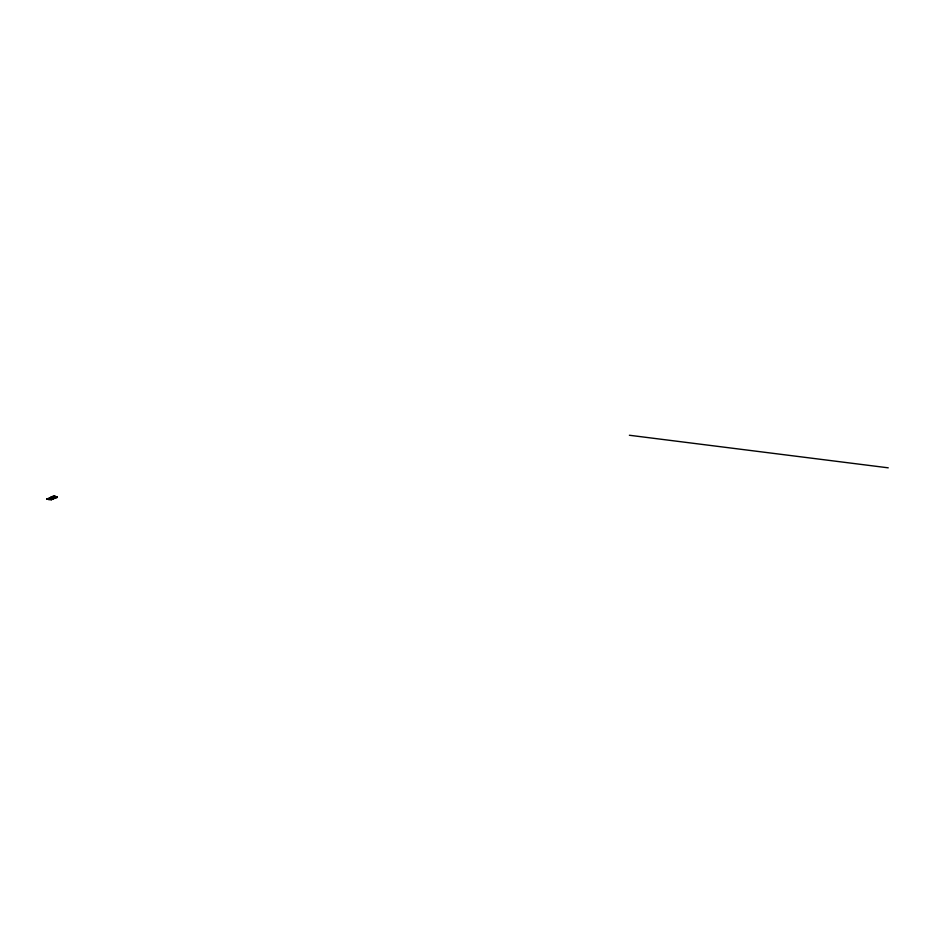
<?xml version="1.0" encoding="UTF-8"?>
<svg xmlns="http://www.w3.org/2000/svg" width="935" height="935" viewBox="0 0 935 935"><rect width="100%" height="100%" fill="white"/><g stroke="black" fill="none" stroke-linecap="round" stroke-linejoin="round"><path stroke-width="1.4" d="M47.007 499.173L47.486 499.173M53.4 496.847L52.839 496.754M54.265 496.251L54.873 496.473M48.772 499.009L49.906 498.343L48.234 498.939L50.77 498.881M52.535 497.303L51.331 496.964M53.762 496.754L52.021 497.256M54.884 497.724L55.422 497.946M51.215 499.664L52.056 499.36M53.202 498.846L51.472 499.512M54.966 497.958L57.082 497.455M56.766 497.198L56.287 496.882M52.418 499.29L53.517 499.056M56.17 497.584L57.269 497.35M46.879 499.173L49.672 497.7L52.243 498.25L49.064 499.676M49.613 498.226L49.754 498.589M52.617 496.614L53.202 496.602M53.564 496.427L54.347 496.52M51.624 497.373L50.759 497.49L53.412 496.006L55.983 496.555L52.816 497.969M51.004 498.028L49.59 498.215M53.926 496.719L52.43 497.385L55.364 496.438M54.195 496.59L54.791 496.321M50.361 498.822L50.689 498.542M54.908 497.023L53.961 497.058M50.163 499.524L53.073 498.495L51.133 498.939M50.759 499.547L51.589 499.185M54.511 497.841L55.34 497.478M55.527 497.397L54.884 497.233M55.761 497.291L56.871 496.789L53.856 497.806L55.095 497.981M629.384 435.254L888.25 467.827M52.909 497.326L53.868 497.256M49.894 498.18L50.735 498.261M55.609 496.906L57.397 497.326L54.066 497.724M50.513 497.315L52.991 497.911M51.483 498.18L50.887 498.729M51.857 498.612L53.646 499.033M53.33 499.161L52.22 499.267L52.828 499.395M47.568 498.671L48.41 498.846M49.426 499.021L50.034 499.232M50.455 499.36L51.261 499.442M50.28 499.43L51.367 499.676M46.75 499.021L49.228 499.617"/></g></svg>
